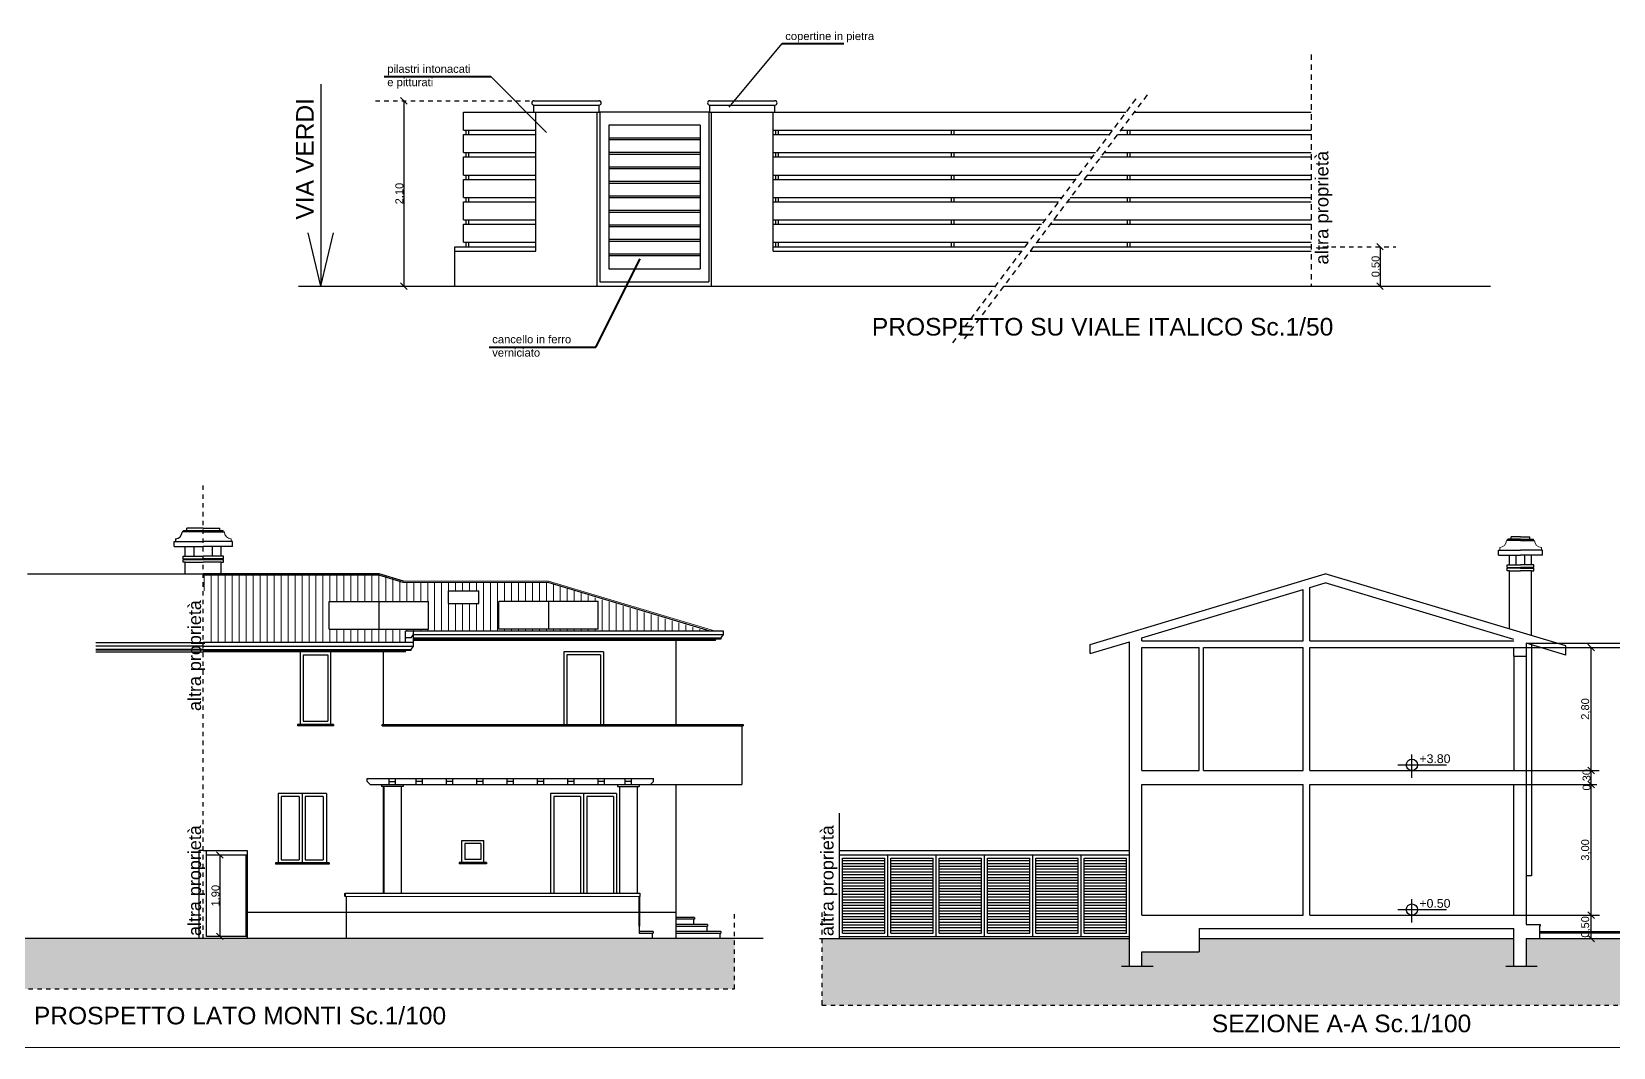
# Model space of a CAD drawing. Header units: millimetres. Extents: x 2002 to 2114, y 811 to 859.
# Drawn here: x 2057.75 to 2093.72, y 811.09 to 834.19 of the extents above; entities that cross this region are included whole.
import ezdxf

# ---------------------------------------------------------------- set-up
doc = ezdxf.new("R2010")
doc.units = ezdxf.units.MM
doc.header["$LTSCALE"] = 0.04
for name, pattern in [('JIS_02_1.2', [2.5, 1.25, -1.25]), ('NASCOSTA2', [4.7625, 3.175, -1.5875]), ('PKTLI', [0.7, 0.2, -0.5])]:
    doc.linetypes.add(name, pattern=pattern)
for name, color, linetype in [('0-2', 1, 'Continuous'), ('0.13', 1, 'Continuous'), ('0.3', 1, 'Continuous'), ('02', 1, 'Continuous'), ('ASSI-PIL', 6, 'Continuous'), ('balconi', 253, 'Continuous'), ('chiaro', 252, 'Continuous'), ('Ferro', 221, 'Continuous'), ('Layer1', 137, 'Continuous'), ('Quote', 4, 'Continuous')]:
    doc.layers.add(name, color=color, linetype=linetype)
doc.layers.add('0.4', color=1, linetype='Continuous', lineweight=40)
doc.layers.add('0_Num_Penna__10', color=1, linetype='Continuous', lineweight=13)
doc.styles.get("Standard").update_dxf_attribs({"font": 'arial.ttf'})
doc.dimstyles.new('piee', dxfattribs={"dimtxt": 0.18, "dimasz": 0.15, "dimexe": 1.25, "dimexo": 0.625, "dimgap": 0.01, "dimtad": 1, "dimzin": 1, "dimtxsty": 'Standard', "dimblk": 'OBLIQUE', "dimcen": 2.5, "dimse1": 1, "dimse2": 1, "dimadec": 0, "dimazin": 0, "dimtfac": 1, "dimtmove": 0, "dimatfit": 3, "dimldrblk": 'OBLIQUE', "dimfxl": 1, "dimarcsym": 0})

# ---------------------------------------------------------------- blocks, each defined once
blk = doc.blocks.new('_Oblique')
at = {"color": 0, "linetype": 'ByBlock', "lineweight": -2}
blk.add_line((-0.5, -0.5), (0.5, 0.5), dxfattribs=at)
blk = doc.blocks.new('*D2165')
at = {"layer": 'ASSI-PIL', "color": 0, "lineweight": -2}
blk.add_line((2094.158, 820.187), (2094.158, 813.567), dxfattribs=at)
at = {"layer": 'Defpoints', "color": 0}
for p in [(2091.718, 820.187), (2086.878, 813.567), (2094.158, 813.567)]:
    blk.add_point(p, dxfattribs=at)
at = {"layer": 'ASSI-PIL', "color": 0, "lineweight": -2, "xscale": 0.15, "yscale": 0.15, "zscale": 0.15}
for p, rotation in [((2094.158, 820.187), 90), ((2094.158, 813.567), 270)]:
    blk.add_blockref('_Oblique', p, dxfattribs=dict(at, rotation=rotation))
at = {"layer": 'ASSI-PIL', "color": 0, "insert": (2094.04, 816.877), "char_height": 0.18, "attachment_point": 5, "rotation": 90}
blk.add_mtext('6,60', dxfattribs=at)
blk = doc.blocks.new('*D2166')
at = {"layer": 'ASSI-PIL', "color": 0, "lineweight": -2}
blk.add_line((2093.217, 813.567), (2093.217, 814.097), dxfattribs=at)
at = {"layer": 'Defpoints', "color": 0}
for p in [(2091.742, 814.097), (2093.217, 814.097), (2091.742, 813.567)]:
    blk.add_point(p, dxfattribs=at)
at = {"layer": 'ASSI-PIL', "color": 0, "lineweight": -2, "xscale": 0.15, "yscale": 0.15, "zscale": 0.15}
for p, rotation in [((2093.217, 814.097), 90), ((2093.217, 813.567), 270)]:
    blk.add_blockref('_Oblique', p, dxfattribs=dict(at, rotation=rotation))
at = {"layer": 'ASSI-PIL', "color": 0, "insert": (2093.099, 813.832), "char_height": 0.18, "attachment_point": 5, "rotation": 90}
blk.add_mtext('0,50', dxfattribs=at)
blk = doc.blocks.new('*D2167')
at = {"layer": 'ASSI-PIL', "color": 0, "lineweight": -2}
blk.add_line((2093.217, 814.097), (2093.217, 817.067), dxfattribs=at)
at = {"layer": 'Defpoints', "color": 0}
for p in [(2091.462, 817.067), (2093.217, 817.067), (2091.462, 814.097)]:
    blk.add_point(p, dxfattribs=at)
at = {"layer": 'ASSI-PIL', "color": 0, "lineweight": -2, "xscale": 0.15, "yscale": 0.15, "zscale": 0.15}
for p, rotation in [((2093.217, 817.067), 90), ((2093.217, 814.097), 270)]:
    blk.add_blockref('_Oblique', p, dxfattribs=dict(at, rotation=rotation))
at = {"layer": 'ASSI-PIL', "color": 0, "insert": (2093.099, 815.582), "char_height": 0.18, "attachment_point": 5, "rotation": 90}
blk.add_mtext('3,00', dxfattribs=at)
blk = doc.blocks.new('*D2168')
at = {"layer": 'ASSI-PIL', "color": 0, "lineweight": -2}
blk.add_line((2093.217, 817.067), (2093.217, 817.387), dxfattribs=at)
at = {"layer": 'Defpoints', "color": 0}
for p in [(2091.593, 817.387), (2093.217, 817.387), (2091.593, 817.067)]:
    blk.add_point(p, dxfattribs=at)
at = {"layer": 'ASSI-PIL', "color": 0, "lineweight": -2, "xscale": 0.15, "yscale": 0.15, "zscale": 0.15}
for p, rotation in [((2093.217, 817.387), 90), ((2093.217, 817.067), 270)]:
    blk.add_blockref('_Oblique', p, dxfattribs=dict(at, rotation=rotation))
at = {"layer": 'ASSI-PIL', "color": 0, "insert": (2093.115, 817.177), "char_height": 0.18, "attachment_point": 5, "rotation": 90}
blk.add_mtext('0.30', dxfattribs=at)
blk = doc.blocks.new('*D2169')
at = {"layer": 'ASSI-PIL', "color": 0, "lineweight": -2}
blk.add_line((2093.217, 817.387), (2093.217, 820.187), dxfattribs=at)
at = {"layer": 'Defpoints', "color": 0}
for p in [(2091.462, 820.187), (2093.217, 820.187), (2091.462, 817.387)]:
    blk.add_point(p, dxfattribs=at)
at = {"layer": 'ASSI-PIL', "color": 0, "lineweight": -2, "xscale": 0.15, "yscale": 0.15, "zscale": 0.15}
for p, rotation in [((2093.217, 820.187), 90), ((2093.217, 817.387), 270)]:
    blk.add_blockref('_Oblique', p, dxfattribs=dict(at, rotation=rotation))
at = {"layer": 'ASSI-PIL', "color": 0, "insert": (2093.099, 818.787), "char_height": 0.18, "attachment_point": 5, "rotation": 90}
blk.add_mtext('2,80', dxfattribs=at)
blk = doc.blocks.new('*D2171')
at = {"layer": 'ASSI-PIL', "color": 0, "lineweight": -2}
blk.add_line((2095.755, 820.281), (2095.755, 813.567), dxfattribs=at)
at = {"layer": 'Defpoints', "color": 0}
for p in [(2091.742, 820.281), (2095.755, 813.567), (2097.019, 813.567)]:
    blk.add_point(p, dxfattribs=at)
at = {"layer": 'ASSI-PIL', "color": 0, "lineweight": -2, "xscale": 0.15, "yscale": 0.15, "zscale": 0.15}
for p, rotation in [((2095.755, 820.281), 90), ((2095.755, 813.567), 270)]:
    blk.add_blockref('_Oblique', p, dxfattribs=dict(at, rotation=rotation))
at = {"layer": 'ASSI-PIL', "color": 0, "insert": (2095.653, 816.924), "char_height": 0.18, "attachment_point": 5, "rotation": 90}
blk.add_mtext('6.70', dxfattribs=at)
blk = doc.blocks.new('*D2203')
at = {"layer": '0.3', "color": 0, "lineweight": -2}
blk.add_line((2066.217, 832.615), (2066.217, 828.398), dxfattribs=at)
at = {"layer": 'Defpoints', "color": 0}
for p in [(2064.536, 832.615), (2064.53, 828.398), (2066.217, 828.398)]:
    blk.add_point(p, dxfattribs=at)
at = {"layer": '0.3', "color": 0, "lineweight": -2, "xscale": 0.15, "yscale": 0.15, "zscale": 0.15}
for p, rotation in [((2066.217, 832.615), 90), ((2066.217, 828.398), 270)]:
    blk.add_blockref('_Oblique', p, dxfattribs=dict(at, rotation=rotation))
at = {"layer": '0.3', "color": 0, "insert": (2066.115, 830.506), "char_height": 0.18, "attachment_point": 5, "rotation": 90}
blk.add_mtext('2.10', dxfattribs=at)
blk = doc.blocks.new('*D2204')
at = {"layer": '0.3', "color": 0, "lineweight": -2}
blk.add_line((2088.417, 829.298), (2088.417, 828.398), dxfattribs=at)
at = {"layer": 'Defpoints', "color": 0}
for p in [(2085.78, 829.298), (2085.78, 828.398), (2088.417, 828.398)]:
    blk.add_point(p, dxfattribs=at)
at = {"layer": '0.3', "color": 0, "lineweight": -2, "xscale": 0.15, "yscale": 0.15, "zscale": 0.15}
for p, rotation in [((2088.417, 829.298), 90), ((2088.417, 828.398), 270)]:
    blk.add_blockref('_Oblique', p, dxfattribs=dict(at, rotation=rotation))
at = {"layer": '0.3', "color": 0, "insert": (2088.316, 828.848), "char_height": 0.18, "attachment_point": 5, "rotation": 90}
blk.add_mtext('0.50', dxfattribs=at)
blk = doc.blocks.new('*D2207')
at = {"layer": '0-2', "color": 0, "lineweight": -2}
blk.add_line((2062.034, 815.467), (2062.034, 813.617), dxfattribs=at)
at = {"layer": 'Defpoints', "color": 0}
for p in [(2062.19, 815.467), (2062.034, 813.617), (2062.19, 813.617)]:
    blk.add_point(p, dxfattribs=at)
at = {"layer": '0-2', "color": 0, "lineweight": -2, "xscale": 0.15, "yscale": 0.15, "zscale": 0.15}
for p, rotation in [((2062.034, 815.467), 90), ((2062.034, 813.617), 270)]:
    blk.add_blockref('_Oblique', p, dxfattribs=dict(at, rotation=rotation))
at = {"layer": '0-2', "color": 0, "insert": (2061.932, 814.542), "char_height": 0.18, "attachment_point": 5, "rotation": 90}
blk.add_mtext('1.90', dxfattribs=at)

msp = doc.modelspace()

# ---------------------------------------------------------------- hatches: boundary and pattern name
at = {"layer": '0_Num_Penna__10'}
h = msp.add_hatch(dxfattribs=at)
h.set_pattern_fill('EARTH', color=256, scale=0.04, angle=45, style=0)
h.set_pattern_definition([(45, (607.54783, -129.24758), (4e-17, 0.359210245), [0.254, -0.254]), (45, (607.48048, -129.18023), (4e-17, 0.359210245), [0.254, -0.254]), (45, (607.41312, -129.11288), (4e-17, 0.359210245), [0.254, -0.254]), (135, (607.41312, -129.06797), (-0.359210245, 0), [0.254, -0.254]), (135, (607.48048, -129.00062), (-0.359210245, 0), [0.254, -0.254]), (135, (607.54783, -128.93327), (-0.359210245, 0), [0.254, -0.254])])
h.paths.add_polyline_path([(2073.738, 812.421), (2073.738, 813.567), (2050.681, 813.567), (2050.681, 812.421)])
h = msp.add_hatch(dxfattribs=at)
h.set_pattern_fill('EARTH', color=256, scale=0.04, angle=45, style=0)
h.set_pattern_definition([(45, (629.79745, -163.279), (0, 0.359210245), [0.254, -0.254]), (45, (629.7301, -163.21165), (0, 0.359210245), [0.254, -0.254]), (45, (629.66275, -163.1443), (0, 0.359210245), [0.254, -0.254]), (135, (629.66275, -163.0994), (-0.359210245, 4e-17), [0.254, -0.254]), (135, (629.7301, -163.03205), (-0.359210245, 4e-17), [0.254, -0.254]), (135, (629.79745, -162.9647), (-0.359210245, 4e-17), [0.254, -0.254])])
h.paths.add_polyline_path([(2096.627, 812.052), (2096.627, 813.567), (2091.742, 813.567), (2091.742, 812.937), (2091.462, 812.937), (2091.462, 813.567), (2084.302, 813.567), (2084.302, 813.267), (2083.002, 813.267), (2083.002, 812.937), (2082.722, 812.937), (2082.722, 813.567), (2075.724, 813.567), (2075.724, 812.052)])
at = {"layer": 'balconi'}
h = msp.add_hatch(dxfattribs=at)
h.set_pattern_fill('ANSI31', color=256, scale=0.02, angle=315)
h.set_pattern_definition([(360, (30.35336, 0), (2e-17, 0.0635), [])])
h.paths.add_polyline_path([(2082.652, 813.687), (2082.652, 815.397), (2081.692, 815.397), (2081.692, 813.687)])
h.paths.add_polyline_path([(2081.552, 813.687), (2081.552, 815.397), (2080.592, 815.397), (2080.592, 813.687)])
h.paths.add_polyline_path([(2080.452, 813.687), (2080.452, 815.397), (2079.492, 815.397), (2079.492, 813.687)])
h.paths.add_polyline_path([(2079.352, 813.687), (2079.352, 815.397), (2078.392, 815.397), (2078.392, 813.687)])
h.paths.add_polyline_path([(2078.252, 813.687), (2078.252, 815.397), (2077.292, 815.397), (2077.292, 813.687)])
h.paths.add_polyline_path([(2077.152, 813.687), (2077.152, 815.397), (2076.192, 815.397), (2076.192, 813.687)])

# ---------------------------------------------------------------- linework, layer by layer
for p, q in [((2063.821, 828.398), (2079.663, 828.398)), ((2079.857, 828.398), (2090.927, 828.398)), ((2081.822, 820.256), (2087.172, 821.861)), ((2086.822, 821.547), (2087.172, 821.652)), ((2092.642, 820.22), (2087.172, 821.861)), ((2091.462, 820.365), (2087.172, 821.652)), ((2083.002, 820.401), (2086.672, 821.502)), ((2086.672, 820.337), (2086.672, 821.502)), ((2086.822, 820.337), (2086.822, 821.547)), ((2081.822, 820.047), (2082.722, 820.317)), ((2081.822, 820.047), (2081.822, 820.256)), ((2082.722, 812.937), (2082.722, 820.317)), ((2083.002, 820.337), (2083.002, 820.401)), ((2083.002, 820.337), (2086.672, 820.337)), ((2083.002, 820.187), (2084.302, 820.187)), ((2083.002, 817.387), (2083.002, 820.187)), ((2084.302, 817.387), (2084.302, 820.187)), ((2084.402, 817.387), (2084.402, 820.187)), ((2084.402, 820.187), (2086.672, 820.187)), ((2086.672, 817.387), (2086.672, 820.187)), ((2086.822, 820.337), (2091.462, 820.337)), ((2086.822, 817.387), (2086.822, 820.187)), ((2086.822, 820.187), (2091.462, 820.187)), ((2091.462, 819.987), (2091.462, 820.187)), ((2091.742, 820.281), (2091.742, 819.987)), ((2092.642, 820.011), (2091.742, 820.281)), ((2092.642, 820.011), (2092.642, 820.22)), ((2091.462, 819.987), (2091.742, 819.987)), ((2083.002, 817.387), (2084.302, 817.387)), ((2084.402, 817.387), (2086.672, 817.387)), ((2086.822, 817.387), (2091.742, 817.387)), ((2091.742, 817.387), (2091.742, 813.887)), ((2083.002, 814.097), (2083.002, 817.067)), ((2083.002, 817.067), (2086.672, 817.067)), ((2086.672, 814.097), (2086.672, 817.067)), ((2086.822, 814.097), (2086.822, 817.067)), ((2086.822, 817.067), (2091.462, 817.067)), ((2091.462, 814.097), (2091.462, 817.067)), ((2083.002, 814.097), (2086.672, 814.097)), ((2086.822, 814.097), (2091.462, 814.097)), ((2084.302, 813.797), (2091.462, 813.797)), ((2084.302, 813.797), (2084.302, 813.267)), ((2091.462, 812.937), (2091.462, 813.797)), ((2091.742, 813.887), (2092.062, 813.887)), ((2092.062, 813.847), (2092.042, 813.847)), ((2092.042, 813.847), (2092.042, 813.567)), ((2092.062, 813.887), (2092.062, 813.847)), ((2074.39, 813.567), (2050.128, 813.567)), ((2075.666, 813.567), (2082.722, 813.567)), ((2084.302, 813.567), (2091.462, 813.567)), ((2091.742, 813.567), (2091.742, 812.937)), ((2091.742, 813.567), (2097.019, 813.567)), ((2083.002, 812.937), (2083.002, 813.267)), ((2083.002, 813.267), (2084.302, 813.267))]:
    msp.add_line(p, q)
at = {"layer": '0-2'}
for p, q in [((2067.575, 832.358), (2069.215, 832.358)), ((2070.675, 832.358), (2070.675, 828.498)), ((2073.155, 832.358), (2070.675, 832.358)), ((2070.875, 832.058), (2070.875, 828.798)), ((2072.955, 832.058), (2070.875, 832.058)), ((2072.955, 832.058), (2072.955, 828.798)), ((2073.155, 832.358), (2073.155, 828.498)), ((2074.615, 832.358), (2082.635, 832.358)), ((2082.829, 832.358), (2086.848, 832.358)), ((2067.575, 831.948), (2069.215, 831.948)), ((2067.575, 831.848), (2069.215, 831.848)), ((2074.615, 831.948), (2082.328, 831.948)), ((2074.615, 831.848), (2082.253, 831.848)), ((2082.446, 831.848), (2086.848, 831.848)), ((2082.521, 831.948), (2086.848, 831.948)), ((2067.575, 831.438), (2069.215, 831.438)), ((2067.575, 831.338), (2069.215, 831.338)), ((2074.615, 831.438), (2081.945, 831.438)), ((2074.615, 831.338), (2081.87, 831.338)), ((2082.063, 831.338), (2086.848, 831.338)), ((2082.138, 831.438), (2086.848, 831.438)), ((2067.575, 830.928), (2069.215, 830.928)), ((2067.575, 830.828), (2069.215, 830.828)), ((2074.615, 830.928), (2081.562, 830.928)), ((2074.615, 830.828), (2081.487, 830.828)), ((2081.681, 830.828), (2086.848, 830.828)), ((2081.756, 830.928), (2086.848, 830.928)), ((2067.575, 830.418), (2069.215, 830.418)), ((2067.575, 830.318), (2069.215, 830.318)), ((2074.615, 830.418), (2081.179, 830.418)), ((2074.615, 830.318), (2081.104, 830.318)), ((2081.298, 830.318), (2086.848, 830.318)), ((2081.373, 830.418), (2086.848, 830.418)), ((2067.575, 829.908), (2069.215, 829.908)), ((2074.615, 829.908), (2080.797, 829.908)), ((2080.99, 829.908), (2086.848, 829.908)), ((2067.575, 829.808), (2069.215, 829.808)), ((2074.615, 829.808), (2080.721, 829.808)), ((2080.915, 829.808), (2086.848, 829.808)), ((2067.575, 829.398), (2069.215, 829.398)), ((2074.615, 829.398), (2080.414, 829.398)), ((2074.615, 829.298), (2080.339, 829.298)), ((2074.615, 829.198), (2080.264, 829.198)), ((2080.457, 829.198), (2086.848, 829.198)), ((2080.532, 829.298), (2086.848, 829.298)), ((2080.532, 829.298), (2086.848, 829.298)), ((2080.607, 829.398), (2086.848, 829.398)), ((2070.675, 828.498), (2073.155, 828.498)), ((2070.875, 828.798), (2072.955, 828.798)), ((2067.225, 821.471), (2067.225, 821.187)), ((2067.225, 821.471), (2067.925, 821.471)), ((2067.925, 821.187), (2067.925, 821.471)), ((2064.515, 820.601), (2064.515, 821.229)), ((2064.515, 821.229), (2066.775, 821.229)), ((2065.645, 821.229), (2065.645, 820.601)), ((2066.775, 820.601), (2066.775, 821.229)), ((2067.225, 821.187), (2067.925, 821.187)), ((2068.375, 820.601), (2068.375, 821.229)), ((2070.635, 821.229), (2068.375, 821.229)), ((2069.505, 821.229), (2069.505, 820.601)), ((2070.635, 820.601), (2070.635, 821.229)), ((2064.515, 820.601), (2066.775, 820.601)), ((2070.635, 820.601), (2068.375, 820.601)), ((2059.21, 820.295), (2061.655, 820.295)), ((2061.655, 820.121), (2059.21, 820.121)), ((2059.21, 820.086), (2061.655, 820.086)), ((2063.855, 820.086), (2063.855, 818.437)), ((2063.925, 820.016), (2063.925, 818.507)), ((2063.925, 820.016), (2064.485, 820.016)), ((2064.485, 820.016), (2064.485, 818.507)), ((2064.555, 818.437), (2064.555, 820.086)), ((2069.855, 820.087), (2069.855, 818.437)), ((2070.755, 820.087), (2069.855, 820.087)), ((2069.925, 820.017), (2069.925, 818.437)), ((2070.685, 820.017), (2069.925, 820.017)), ((2070.685, 820.017), (2070.685, 818.437)), ((2070.755, 820.087), (2070.755, 818.437)), ((2064.615, 818.437), (2063.795, 818.437)), ((2063.795, 818.437), (2063.795, 818.407)), ((2064.615, 818.407), (2063.795, 818.407)), ((2063.925, 818.507), (2064.485, 818.507)), ((2064.615, 818.437), (2064.615, 818.407)), ((2065.725, 818.437), (2073.935, 818.437)), ((2065.725, 818.407), (2073.935, 818.407)), ((2065.755, 818.437), (2073.805, 818.437)), ((2073.805, 818.437), (2073.805, 818.437)), ((2073.905, 818.407), (2073.905, 817.067)), ((2073.935, 818.437), (2073.935, 818.407)), ((2065.38, 817.207), (2071.895, 817.207)), ((2065.38, 817.137), (2065.38, 817.207)), ((2065.45, 817.067), (2065.38, 817.137)), ((2065.45, 817.067), (2073.905, 817.067)), ((2065.885, 817.067), (2065.885, 817.207)), ((2065.885, 817.137), (2066.025, 817.137)), ((2066.025, 817.067), (2066.025, 817.207)), ((2066.155, 817.027), (2066.155, 814.597)), ((2066.5, 817.067), (2066.5, 817.207)), ((2066.64, 817.137), (2066.5, 817.137)), ((2066.64, 817.067), (2066.64, 817.207)), ((2067.189, 817.067), (2067.189, 817.207)), ((2067.329, 817.137), (2067.189, 817.137)), ((2067.329, 817.067), (2067.329, 817.207)), ((2067.878, 817.067), (2067.878, 817.207)), ((2068.018, 817.137), (2067.878, 817.137)), ((2068.018, 817.067), (2068.018, 817.207)), ((2068.568, 817.067), (2068.568, 817.207)), ((2068.708, 817.137), (2068.568, 817.137)), ((2068.708, 817.067), (2068.708, 817.207)), ((2069.257, 817.067), (2069.257, 817.207)), ((2069.397, 817.137), (2069.257, 817.137)), ((2069.397, 817.067), (2069.397, 817.207)), ((2069.946, 817.067), (2069.946, 817.207)), ((2070.086, 817.137), (2069.946, 817.137)), ((2070.086, 817.067), (2070.086, 817.207)), ((2070.636, 817.067), (2070.636, 817.207)), ((2070.776, 817.137), (2070.636, 817.137)), ((2070.776, 817.067), (2070.776, 817.207)), ((2071.12, 817.027), (2071.12, 814.597)), ((2071.25, 817.067), (2071.25, 817.207)), ((2071.39, 817.137), (2071.25, 817.137)), ((2071.39, 817.067), (2071.39, 817.207)), ((2071.52, 817.027), (2071.52, 814.597)), ((2071.825, 817.067), (2071.895, 817.137)), ((2071.895, 817.137), (2071.895, 817.207)), ((2063.355, 816.867), (2063.355, 815.287)), ((2064.455, 816.867), (2063.355, 816.867)), ((2063.425, 816.797), (2063.425, 815.357)), ((2063.835, 816.797), (2063.425, 816.797)), ((2063.835, 816.797), (2063.835, 815.357)), ((2063.905, 816.867), (2063.905, 815.287)), ((2064.385, 816.797), (2063.975, 816.797)), ((2063.975, 816.797), (2063.975, 815.357)), ((2064.385, 816.797), (2064.385, 815.357)), ((2064.455, 816.867), (2064.455, 815.287)), ((2069.555, 816.867), (2069.555, 814.597)), ((2071.055, 816.867), (2069.555, 816.867)), ((2069.625, 816.797), (2069.625, 814.597)), ((2070.235, 816.797), (2069.625, 816.797)), ((2070.235, 816.797), (2070.235, 814.597)), ((2070.305, 816.867), (2070.305, 814.597)), ((2070.985, 816.797), (2070.375, 816.797)), ((2070.375, 816.797), (2070.375, 814.597)), ((2070.985, 816.797), (2070.985, 814.597)), ((2071.055, 816.867), (2071.055, 814.597)), ((2076.122, 813.567), (2076.122, 816.418)), ((2061.655, 815.567), (2061.555, 815.567)), ((2061.555, 815.567), (2061.555, 813.567)), ((2061.655, 815.567), (2062.655, 815.567)), ((2061.725, 813.617), (2061.725, 815.567)), ((2062.655, 815.567), (2062.655, 813.617)), ((2067.534, 815.297), (2067.534, 815.797)), ((2067.534, 815.797), (2068.034, 815.797)), ((2067.604, 815.727), (2067.604, 815.367)), ((2067.964, 815.727), (2067.604, 815.727)), ((2067.964, 815.727), (2067.964, 815.367)), ((2068.034, 815.297), (2068.034, 815.797)), ((2076.122, 815.567), (2082.722, 815.567)), ((2061.725, 815.467), (2062.655, 815.467)), ((2062.625, 815.467), (2062.625, 813.617)), ((2063.425, 815.357), (2063.835, 815.357)), ((2063.975, 815.357), (2064.385, 815.357)), ((2067.534, 815.297), (2068.034, 815.297)), ((2067.964, 815.367), (2067.604, 815.367)), ((2076.122, 815.467), (2082.722, 815.467)), ((2076.192, 813.687), (2076.192, 815.397)), ((2076.192, 815.397), (2077.152, 815.397)), ((2077.152, 813.687), (2077.152, 815.397)), ((2077.222, 813.617), (2077.222, 815.467)), ((2077.292, 815.397), (2078.252, 815.397)), ((2077.292, 813.687), (2077.292, 815.397)), ((2078.252, 813.687), (2078.252, 815.397)), ((2078.322, 813.617), (2078.322, 815.467)), ((2078.392, 815.397), (2079.352, 815.397)), ((2078.392, 813.687), (2078.392, 815.397)), ((2079.352, 813.687), (2079.352, 815.397)), ((2079.422, 813.617), (2079.422, 815.467)), ((2079.492, 815.397), (2080.452, 815.397)), ((2079.492, 813.687), (2079.492, 815.397)), ((2080.452, 813.687), (2080.452, 815.397)), ((2080.522, 813.617), (2080.522, 815.467)), ((2080.592, 815.397), (2081.552, 815.397)), ((2080.592, 813.687), (2080.592, 815.397)), ((2081.552, 813.687), (2081.552, 815.397)), ((2081.622, 813.617), (2081.622, 815.467)), ((2081.692, 815.397), (2082.652, 815.397)), ((2081.692, 813.687), (2081.692, 815.397)), ((2082.652, 813.687), (2082.652, 815.397)), ((2092.042, 813.727), (2094.995, 813.727)), ((2062.655, 813.617), (2061.725, 813.617)), ((2062.655, 813.617), (2062.655, 813.567)), ((2076.122, 813.617), (2082.722, 813.617)), ((2076.192, 813.687), (2077.152, 813.687)), ((2077.292, 813.687), (2078.252, 813.687)), ((2078.392, 813.687), (2079.352, 813.687)), ((2079.492, 813.687), (2080.452, 813.687)), ((2080.592, 813.687), (2081.552, 813.687)), ((2081.692, 813.687), (2082.652, 813.687)), ((2092.042, 813.697), (2094.857, 813.697))]:
    msp.add_line(p, q, dxfattribs=at)
at = {"layer": '0.13'}
for p, q in [((2073.614, 832.468), (2074.818, 833.915)), ((2069.175, 832.618), (2070.655, 832.618)), ((2069.175, 832.358), (2069.175, 832.518)), ((2069.175, 832.518), (2070.655, 832.518)), ((2070.655, 832.358), (2070.655, 832.518)), ((2073.175, 832.618), (2074.655, 832.618)), ((2073.175, 832.358), (2073.175, 832.518)), ((2073.175, 832.518), (2074.655, 832.518)), ((2074.655, 832.358), (2074.655, 832.518)), ((2069.175, 832.358), (2070.655, 832.358)), ((2073.175, 832.358), (2074.655, 832.358))]:
    msp.add_line(p, q, dxfattribs=at)
for centre, start, end in [((2069.175, 832.568), 90, 270), ((2070.655, 832.568), 270, 90), ((2073.175, 832.568), 90, 270), ((2074.655, 832.568), 270, 90)]:
    msp.add_arc(centre, 0.05, start, end, dxfattribs=at)
at = {"layer": '0.3', "linetype": 'NASCOSTA2'}
for p, q in [((2086.848, 833.671), (2086.848, 828.398)), ((2082.86, 832.657), (2078.66, 827.062)), ((2083.124, 832.75), (2078.924, 827.155))]:
    msp.add_line(p, q, dxfattribs=at)
at = {"layer": '0.3'}
for p, q in [((2069.457, 831.894), (2068.195, 833.17)), ((2067.575, 831.948), (2067.575, 832.358)), ((2069.215, 829.198), (2069.215, 832.358)), ((2070.615, 828.398), (2070.615, 832.358)), ((2073.215, 828.398), (2073.215, 832.358)), ((2074.615, 829.198), (2074.615, 832.358)), ((2067.575, 831.438), (2067.575, 831.848)), ((2067.635, 831.848), (2067.635, 831.948)), ((2067.695, 831.848), (2067.695, 831.948)), ((2074.675, 831.848), (2074.675, 831.948)), ((2074.735, 831.848), (2074.735, 831.948)), ((2078.675, 831.848), (2078.675, 831.948)), ((2078.735, 831.848), (2078.735, 831.948)), ((2082.675, 831.848), (2082.675, 831.948)), ((2082.735, 831.848), (2082.735, 831.948)), ((2067.575, 830.928), (2067.575, 831.338)), ((2067.635, 831.338), (2067.635, 831.438)), ((2067.695, 831.338), (2067.695, 831.438)), ((2074.675, 831.338), (2074.675, 831.438)), ((2074.735, 831.338), (2074.735, 831.438)), ((2078.675, 831.338), (2078.675, 831.438)), ((2078.735, 831.338), (2078.735, 831.438)), ((2082.675, 831.338), (2082.675, 831.438)), ((2082.735, 831.338), (2082.735, 831.438)), ((2067.575, 830.418), (2067.575, 830.828)), ((2067.635, 830.828), (2067.635, 830.928)), ((2067.695, 830.828), (2067.695, 830.928)), ((2074.675, 830.828), (2074.675, 830.928)), ((2074.735, 830.828), (2074.735, 830.928)), ((2078.675, 830.828), (2078.675, 830.928)), ((2078.735, 830.828), (2078.735, 830.928)), ((2082.675, 830.828), (2082.675, 830.928)), ((2082.735, 830.828), (2082.735, 830.928)), ((2067.575, 829.908), (2067.575, 830.318)), ((2067.635, 830.318), (2067.635, 830.418)), ((2067.695, 830.318), (2067.695, 830.418)), ((2074.675, 830.318), (2074.675, 830.418)), ((2074.735, 830.318), (2074.735, 830.418)), ((2078.675, 830.318), (2078.675, 830.418)), ((2078.735, 830.318), (2078.735, 830.418)), ((2082.675, 830.318), (2082.675, 830.418)), ((2082.735, 830.318), (2082.735, 830.418)), ((2067.635, 829.808), (2067.635, 829.908)), ((2067.695, 829.808), (2067.695, 829.908)), ((2074.675, 829.808), (2074.675, 829.908)), ((2074.735, 829.808), (2074.735, 829.908)), ((2078.675, 829.808), (2078.675, 829.908)), ((2078.735, 829.808), (2078.735, 829.908)), ((2082.675, 829.808), (2082.675, 829.908)), ((2082.735, 829.808), (2082.735, 829.908)), ((2067.575, 829.398), (2067.575, 829.808)), ((2067.375, 829.298), (2069.215, 829.298)), ((2067.375, 828.398), (2067.375, 829.298)), ((2067.375, 829.198), (2069.215, 829.198)), ((2067.635, 829.298), (2067.635, 829.398)), ((2067.695, 829.298), (2067.695, 829.398)), ((2074.675, 829.298), (2074.675, 829.398)), ((2074.735, 829.298), (2074.735, 829.398)), ((2078.675, 829.298), (2078.675, 829.398)), ((2078.735, 829.298), (2078.735, 829.398)), ((2082.675, 829.298), (2082.675, 829.398)), ((2082.735, 829.298), (2082.735, 829.398))]:
    msp.add_line(p, q, dxfattribs=at)
at = {"layer": '0.3', "linetype": 'PKTLI'}
for p, q in [((2065.572, 832.618), (2069.175, 832.618)), ((2087.114, 829.298), (2088.779, 829.298))]:
    msp.add_line(p, q, dxfattribs=at)
at = {"layer": '0.4'}
for p, q in [((2074.818, 833.915), (2076.223, 833.915)), ((2065.766, 833.17), (2068.195, 833.17)), ((2070.583, 827.01), (2071.59, 829.024)), ((2068.154, 827.01), (2070.583, 827.01)), ((2065.755, 817.027), (2065.755, 814.597)), ((2064.885, 814.527), (2064.885, 814.597)), ((2071.565, 814.527), (2071.565, 813.847))]:
    msp.add_line(p, q, dxfattribs=at)
at = {"layer": '02', "linetype": 'JIS_02_1.2'}
msp.add_line((2061.655, 813.567), (2061.655, 823.965), dxfattribs=at)
at = {"layer": '02'}
for p, q in [((2061.655, 822.9), (2062.028, 822.9)), ((2061.655, 822.843), (2062.107, 822.843)), ((2061.655, 822.814), (2062.135, 822.814)), ((2062.028, 822.843), (2062.028, 822.9)), ((2062.107, 822.814), (2062.107, 822.843)), ((2091.612, 822.702), (2091.4, 822.702)), ((2091.4, 822.645), (2091.4, 822.702)), ((2091.612, 822.702), (2091.825, 822.702)), ((2091.825, 822.645), (2091.825, 822.702)), ((2062.317, 822.598), (2061.655, 822.598)), ((2062.317, 822.483), (2061.655, 822.483)), ((2061.865, 822.263), (2061.865, 822.483)), ((2062.065, 822.263), (2062.065, 822.483)), ((2062.317, 822.483), (2062.317, 822.598)), ((2091.11, 822.285), (2091.11, 822.4)), ((2091.11, 822.4), (2091.612, 822.4)), ((2091.612, 822.616), (2091.292, 822.616)), ((2091.612, 822.645), (2091.321, 822.645)), ((2091.321, 822.616), (2091.321, 822.645)), ((2091.612, 822.645), (2091.904, 822.645)), ((2091.612, 822.616), (2091.933, 822.616)), ((2092.115, 822.4), (2091.612, 822.4)), ((2091.904, 822.616), (2091.904, 822.645)), ((2092.115, 822.285), (2092.115, 822.4)), ((2062.115, 822.263), (2061.655, 822.263)), ((2062.065, 822.123), (2061.655, 822.123)), ((2062.065, 821.861), (2062.065, 822.123)), ((2062.065, 822.123), (2062.115, 822.123)), ((2062.115, 822.203), (2062.095, 822.203)), ((2062.095, 822.203), (2062.095, 822.183)), ((2062.095, 822.183), (2062.115, 822.183)), ((2062.115, 822.203), (2062.115, 822.263)), ((2062.115, 822.123), (2062.115, 822.183)), ((2091.11, 822.285), (2091.612, 822.285)), ((2091.312, 822.005), (2091.312, 822.065)), ((2091.312, 822.065), (2091.612, 822.065)), ((2091.312, 822.005), (2091.332, 822.005)), ((2091.332, 821.985), (2091.312, 821.985)), ((2091.312, 821.925), (2091.312, 821.985)), ((2091.332, 822.005), (2091.332, 821.985)), ((2091.362, 822.065), (2091.362, 822.285)), ((2091.512, 822.065), (2091.512, 822.285)), ((2092.115, 822.285), (2091.612, 822.285)), ((2091.912, 822.065), (2091.612, 822.065)), ((2091.712, 822.065), (2091.712, 822.285)), ((2091.862, 822.065), (2091.862, 822.285)), ((2091.912, 822.005), (2091.892, 822.005)), ((2091.892, 822.005), (2091.892, 821.985)), ((2091.892, 821.985), (2091.912, 821.985)), ((2091.912, 822.005), (2091.912, 822.065)), ((2091.912, 821.925), (2091.912, 821.985)), ((2065.655, 821.861), (2061.655, 821.861)), ((2065.655, 821.826), (2061.655, 821.826)), ((2066.2, 821.661), (2065.645, 821.827)), ((2066.205, 821.696), (2065.655, 821.861)), ((2073.183, 820.556), (2069.5, 821.661)), ((2091.362, 821.925), (2091.312, 821.925)), ((2091.362, 820.604), (2091.362, 821.925)), ((2091.362, 821.925), (2091.612, 821.925)), ((2091.862, 821.925), (2091.612, 821.925)), ((2091.862, 820.454), (2091.862, 821.925)), ((2091.862, 821.925), (2091.912, 821.925)), ((2073.485, 820.556), (2066.255, 820.556)), ((2066.255, 820.295), (2066.255, 820.556)), ((2066.435, 820.295), (2061.655, 820.295)), ((2066.385, 820.402), (2066.255, 820.402)), ((2066.435, 820.382), (2073.305, 820.382)), ((2073.305, 820.347), (2066.435, 820.347)), ((2072.405, 820.347), (2072.405, 818.437)), ((2073.305, 820.347), (2073.305, 820.382)), ((2073.305, 820.382), (2073.435, 820.382)), ((2073.435, 820.382), (2073.435, 820.402)), ((2073.435, 820.382), (2073.435, 820.402)), ((2091.862, 820.245), (2091.862, 814.997)), ((2061.655, 820.121), (2066.255, 820.121)), ((2066.255, 820.086), (2061.655, 820.086)), ((2065.755, 818.437), (2065.755, 820.086)), ((2066.255, 820.086), (2066.255, 820.121)), ((2066.255, 820.121), (2066.385, 820.121)), ((2066.385, 820.121), (2066.385, 820.141)), ((2091.462, 819.987), (2091.462, 817.387)), ((2091.742, 819.987), (2091.742, 817.387)), ((2065.725, 818.407), (2065.725, 818.437)), ((2065.71, 817.067), (2065.71, 817.027)), ((2066.2, 817.027), (2065.71, 817.027)), ((2066.2, 817.067), (2066.2, 817.027)), ((2071.075, 817.067), (2071.075, 817.027)), ((2071.075, 817.027), (2071.565, 817.027)), ((2071.565, 817.067), (2071.565, 817.027)), ((2072.405, 817.067), (2072.405, 813.567)), ((2064.515, 815.287), (2063.295, 815.287)), ((2063.295, 815.287), (2063.295, 815.257)), ((2063.295, 815.287), (2063.295, 815.257)), ((2064.515, 815.257), (2063.295, 815.257)), ((2064.515, 815.287), (2064.515, 815.257)), ((2064.515, 815.287), (2064.515, 815.257)), ((2068.094, 815.297), (2067.474, 815.297)), ((2067.474, 815.297), (2067.474, 815.267)), ((2067.474, 815.297), (2067.474, 815.267)), ((2068.094, 815.267), (2067.474, 815.267)), ((2068.094, 815.297), (2068.094, 815.267)), ((2068.094, 815.297), (2068.094, 815.267)), ((2091.862, 814.997), (2091.742, 814.997)), ((2064.885, 814.597), (2071.585, 814.597)), ((2064.905, 814.527), (2064.905, 813.567)), ((2071.585, 814.597), (2071.585, 814.527)), ((2072.405, 814.157), (2062.655, 814.157)), ((2071.565, 813.847), (2071.565, 813.687)), ((2071.885, 813.727), (2071.565, 813.727)), ((2071.885, 813.727), (2071.885, 813.687)), ((2072.825, 814.047), (2072.405, 814.047)), ((2072.825, 814.007), (2072.405, 814.007)), ((2073.125, 813.887), (2072.405, 813.887)), ((2072.405, 813.847), (2073.125, 813.847)), ((2073.425, 813.727), (2072.405, 813.727)), ((2072.805, 814.007), (2072.805, 813.887)), ((2072.825, 814.047), (2072.825, 814.007)), ((2073.105, 813.847), (2073.105, 813.727)), ((2073.125, 813.887), (2073.125, 813.847)), ((2073.425, 813.727), (2073.425, 813.687)), ((2071.565, 813.687), (2071.885, 813.687)), ((2071.865, 813.687), (2071.865, 813.567)), ((2072.405, 813.687), (2073.425, 813.687)), ((2073.405, 813.687), (2073.405, 813.567)), ((2082.536, 812.937), (2083.254, 812.937)), ((2091.276, 812.937), (2091.993, 812.937))]:
    msp.add_line(p, q, dxfattribs=at)
for points in [[(2066.385, 820.141), (2066.435, 820.219), (2066.435, 820.556)], [(2066.385, 820.402), (2066.435, 820.48), (2066.435, 820.556)], [(2073.435, 820.402), (2073.485, 820.48), (2073.485, 820.556)]]:
    msp.add_lwpolyline(points, dxfattribs=at)
at = {"layer": '0_Num_Penna__10'}
for p, q in [((2062.289, 822.658), (2062.289, 822.598)), ((2091.139, 822.46), (2091.139, 822.4)), ((2092.086, 822.46), (2092.086, 822.4)), ((2061.678, 821.472), (2061.678, 821.861)), ((2061.837, 820.295), (2061.837, 821.861)), ((2061.996, 820.295), (2061.996, 821.861)), ((2062.155, 820.295), (2062.155, 821.861)), ((2062.313, 820.295), (2062.313, 821.861)), ((2062.472, 820.295), (2062.472, 821.861)), ((2062.631, 820.295), (2062.631, 821.861)), ((2062.79, 820.295), (2062.79, 821.861)), ((2062.948, 820.295), (2062.948, 821.861)), ((2063.107, 820.295), (2063.107, 821.861)), ((2063.266, 820.295), (2063.266, 821.861)), ((2063.425, 820.295), (2063.425, 821.861)), ((2063.583, 820.295), (2063.583, 821.861)), ((2063.742, 820.295), (2063.742, 821.861)), ((2063.901, 820.295), (2063.901, 821.861)), ((2064.06, 820.295), (2064.06, 821.861)), ((2064.218, 820.295), (2064.218, 821.861)), ((2064.377, 820.295), (2064.377, 821.861)), ((2064.536, 821.229), (2064.536, 821.861)), ((2064.695, 821.229), (2064.695, 821.861)), ((2064.853, 821.229), (2064.853, 821.861)), ((2065.012, 821.229), (2065.012, 821.861)), ((2065.171, 821.229), (2065.171, 821.861)), ((2065.33, 821.229), (2065.33, 821.861)), ((2065.488, 821.229), (2065.488, 821.861)), ((2065.647, 821.229), (2065.647, 821.861)), ((2065.806, 821.229), (2065.806, 821.815)), ((2065.965, 821.229), (2065.965, 821.768)), ((2066.123, 821.229), (2066.123, 821.72)), ((2069.5, 821.661), (2066.2, 821.661)), ((2069.505, 821.696), (2066.205, 821.696)), ((2066.282, 821.229), (2066.282, 821.673)), ((2066.441, 821.229), (2066.441, 821.661)), ((2066.6, 821.229), (2066.6, 821.661)), ((2066.758, 821.229), (2066.758, 821.661)), ((2066.917, 820.556), (2066.917, 821.661)), ((2067.076, 820.556), (2067.076, 821.661)), ((2067.235, 821.471), (2067.235, 821.661)), ((2067.393, 821.471), (2067.393, 821.661)), ((2067.552, 821.471), (2067.552, 821.661)), ((2067.711, 821.471), (2067.711, 821.661)), ((2067.87, 821.471), (2067.87, 821.661)), ((2068.028, 820.556), (2068.028, 821.661)), ((2068.187, 820.556), (2068.187, 821.661)), ((2068.346, 820.556), (2068.346, 821.661)), ((2068.505, 821.229), (2068.505, 821.661)), ((2068.663, 821.229), (2068.663, 821.661)), ((2068.822, 821.229), (2068.822, 821.661)), ((2068.981, 821.229), (2068.981, 821.661)), ((2069.14, 821.229), (2069.14, 821.661)), ((2069.298, 821.229), (2069.298, 821.661)), ((2069.457, 821.229), (2069.457, 821.661)), ((2073.305, 820.556), (2069.505, 821.696)), ((2069.616, 821.229), (2069.616, 821.626)), ((2069.775, 821.229), (2069.775, 821.578)), ((2069.933, 821.229), (2069.933, 821.531)), ((2070.092, 821.229), (2070.092, 821.483)), ((2070.251, 821.229), (2070.251, 821.435)), ((2070.41, 821.229), (2070.41, 821.364)), ((2070.568, 821.229), (2070.568, 821.317)), ((2070.727, 820.556), (2070.727, 821.269)), ((2067.235, 820.556), (2067.235, 821.187)), ((2067.393, 820.556), (2067.393, 821.187)), ((2067.552, 820.556), (2067.552, 821.187)), ((2067.711, 820.556), (2067.711, 821.187)), ((2067.87, 820.556), (2067.87, 821.187)), ((2070.886, 820.556), (2070.886, 821.221)), ((2071.045, 820.556), (2071.045, 821.174)), ((2071.203, 820.556), (2071.203, 821.126)), ((2071.362, 820.556), (2071.362, 821.079)), ((2071.521, 820.556), (2071.521, 821.031)), ((2071.68, 820.556), (2071.68, 820.983)), ((2071.838, 820.556), (2071.838, 820.936)), ((2064.536, 820.295), (2064.536, 820.601)), ((2064.695, 820.295), (2064.695, 820.601)), ((2064.853, 820.295), (2064.853, 820.601)), ((2065.012, 820.295), (2065.012, 820.601)), ((2065.171, 820.295), (2065.171, 820.601)), ((2065.33, 820.295), (2065.33, 820.601)), ((2065.488, 820.295), (2065.488, 820.601)), ((2065.647, 820.295), (2065.647, 820.601)), ((2065.806, 820.295), (2065.806, 820.601)), ((2065.965, 820.295), (2065.965, 820.601)), ((2066.123, 820.295), (2066.123, 820.601)), ((2066.282, 820.556), (2066.282, 820.601)), ((2066.441, 820.556), (2066.441, 820.601)), ((2066.6, 820.556), (2066.6, 820.601)), ((2066.758, 820.556), (2066.758, 820.601)), ((2068.505, 820.556), (2068.505, 820.601)), ((2068.663, 820.556), (2068.663, 820.601)), ((2068.822, 820.556), (2068.822, 820.601)), ((2068.981, 820.556), (2068.981, 820.601)), ((2069.14, 820.556), (2069.14, 820.601)), ((2069.298, 820.556), (2069.298, 820.601)), ((2069.457, 820.556), (2069.457, 820.601)), ((2069.616, 820.556), (2069.616, 820.601)), ((2069.775, 820.556), (2069.775, 820.601)), ((2069.933, 820.556), (2069.933, 820.601)), ((2070.092, 820.556), (2070.092, 820.601)), ((2070.251, 820.556), (2070.251, 820.601)), ((2070.41, 820.556), (2070.41, 820.601)), ((2070.568, 820.556), (2070.568, 820.601)), ((2071.997, 820.556), (2071.997, 820.888)), ((2072.156, 820.556), (2072.156, 820.84)), ((2072.315, 820.556), (2072.315, 820.793)), ((2072.473, 820.556), (2072.473, 820.745)), ((2072.632, 820.556), (2072.632, 820.698)), ((2072.791, 820.556), (2072.791, 820.65)), ((2072.95, 820.556), (2072.95, 820.602)), ((2071.585, 814.527), (2064.885, 814.527)), ((2114.037, 811.093), (2002.034, 811.093))]:
    msp.add_line(p, q, dxfattribs=at)
for centre, start, end in [((2062.289, 822.811), 180, 270), ((2091.139, 822.613), 270, 0), ((2092.086, 822.613), 180, 270)]:
    msp.add_arc(centre, 0.153, start, end, dxfattribs=at)
at = {"layer": 'ASSI-PIL'}
for p, q in [((2091.462, 820.187), (2095.007, 820.187)), ((2091.742, 820.281), (2096.118, 820.281)), ((2089.142, 817.223), (2089.142, 817.749)), ((2088.825, 817.516), (2089.932, 817.516)), ((2091.742, 817.387), (2093.4, 817.387)), ((2091.462, 817.067), (2093.35, 817.067)), ((2089.142, 813.933), (2089.142, 814.459)), ((2088.825, 814.226), (2089.932, 814.226)), ((2091.462, 814.097), (2093.411, 814.097))]:
    msp.add_line(p, q, dxfattribs=at)
at = {"layer": 'ASSI-PIL', "linetype": 'JIS_02_1.2'}
for p, q in [((2073.738, 812.421), (2073.738, 814.181)), ((2075.724, 814.163), (2075.724, 812.052)), ((2050.681, 812.421), (2073.738, 812.421)), ((2075.724, 812.052), (2096.627, 812.052))]:
    msp.add_line(p, q, dxfattribs=at)
at = {"layer": 'ASSI-PIL'}
for centre in [(2089.142, 817.516), (2089.142, 814.226)]:
    msp.add_circle(centre, 0.129, dxfattribs=at)
at = {"layer": 'chiaro'}
for p, q in [((2062.095, 822.203), (2061.655, 822.203)), ((2061.655, 822.183), (2062.095, 822.183)), ((2091.332, 822.005), (2091.612, 822.005)), ((2091.612, 821.985), (2091.332, 821.985)), ((2091.892, 822.005), (2091.612, 822.005)), ((2091.612, 821.985), (2091.892, 821.985)), ((2061.655, 820.219), (2059.21, 820.219)), ((2061.655, 820.219), (2066.435, 820.219)), ((2066.435, 820.48), (2073.485, 820.48)), ((2066.435, 820.402), (2073.435, 820.402)), ((2061.655, 820.141), (2059.21, 820.141)), ((2061.655, 820.141), (2066.385, 820.141))]:
    msp.add_line(p, q, dxfattribs=at)
at = {"layer": 'Ferro'}
for p, q in [((2061.655, 822.814), (2061.174, 822.814)), ((2061.203, 822.814), (2061.203, 822.843)), ((2061.203, 822.843), (2061.655, 822.843)), ((2061.655, 822.9), (2061.282, 822.9)), ((2061.282, 822.843), (2061.282, 822.9)), ((2060.992, 822.483), (2060.992, 822.598)), ((2060.992, 822.598), (2061.655, 822.598)), ((2060.992, 822.483), (2061.655, 822.483)), ((2061.021, 822.658), (2061.021, 822.598)), ((2061.245, 822.263), (2061.245, 822.483)), ((2061.445, 822.263), (2061.445, 822.483)), ((2061.195, 822.203), (2061.195, 822.263)), ((2061.195, 822.263), (2061.655, 822.263)), ((2061.195, 822.203), (2061.215, 822.203)), ((2061.215, 822.183), (2061.195, 822.183)), ((2061.195, 822.123), (2061.195, 822.183)), ((2061.245, 822.123), (2061.195, 822.123)), ((2061.215, 822.203), (2061.215, 822.183)), ((2061.215, 822.203), (2061.655, 822.203)), ((2061.215, 822.183), (2061.655, 822.183)), ((2061.245, 821.861), (2061.245, 822.123)), ((2061.245, 822.123), (2061.655, 822.123)), ((2057.655, 821.861), (2061.655, 821.861))]:
    msp.add_line(p, q, dxfattribs=at)
msp.add_arc((2061.021, 822.811), 0.153, 270, 0, dxfattribs=at)
at = {"layer": 'Layer1'}
for p, q in [((2072.955, 831.768), (2070.875, 831.768)), ((2072.955, 831.728), (2070.875, 831.728)), ((2072.955, 831.438), (2070.875, 831.438)), ((2072.955, 831.398), (2070.875, 831.398)), ((2072.955, 831.108), (2070.875, 831.108)), ((2072.955, 831.068), (2070.875, 831.068)), ((2072.955, 830.778), (2070.875, 830.778)), ((2072.955, 830.738), (2070.875, 830.738)), ((2072.955, 830.448), (2070.875, 830.448)), ((2072.955, 830.408), (2070.875, 830.408)), ((2072.955, 830.118), (2070.875, 830.118)), ((2072.955, 830.078), (2070.875, 830.078)), ((2072.955, 829.788), (2070.875, 829.788)), ((2072.955, 829.748), (2070.875, 829.748)), ((2072.955, 829.458), (2070.875, 829.458)), ((2072.955, 829.418), (2070.875, 829.418)), ((2072.955, 829.128), (2070.875, 829.128)), ((2072.955, 829.088), (2070.875, 829.088))]:
    msp.add_line(p, q, dxfattribs=at)
at = {"layer": 'Quote'}
for p, q in [((2064.33, 832.995), (2064.33, 828.398)), ((2064.33, 828.398), (2064.042, 829.615)), ((2064.33, 828.398), (2064.618, 829.615))]:
    msp.add_line(p, q, dxfattribs=at)

# ---------------------------------------------------------------- texts
at = {"layer": '0_Num_Penna__10'}
for height, p in [(0.3, (2087.243, 828.892)), (0.2925, (2061.604, 818.74)), (0.2925, (2061.604, 813.624)), (0.2925, (2075.989, 813.624))]:
    msp.add_text('altra proprietà', height=height, rotation=90, dxfattribs=at).set_placement(p)
at = {"layer": 'ASSI-PIL', "attachment_point": 1}
for s, insert, char_height, width in [('\\pxt3;copertine in pietra', (2074.891, 834.178), 0.182, 2.02749), ('\\pxt3;pilastri intonacati e pitturati', (2065.839, 833.433), 0.182, 2.02749), ('\\pxt3;cancello in ferro verniciato', (2068.227, 827.284), 0.182, 2.61758), ('+3.80', (2089.313, 817.757), 0.2, 2.81611), ('+0.50', (2089.313, 814.467), 0.2, 2.81611), ('PROSPETTO LATO MONTI Sc.1/100', (2057.802, 812.016), 0.4, 12.80526), ('SEZIONE A-A Sc.1/100', (2084.591, 811.837), 0.4, 12.80526)]:
    msp.add_mtext(s, dxfattribs=dict(at, insert=insert, char_height=char_height, width=width))
at = {"layer": 'ASSI-PIL', "insert": (2063.767, 829.915), "char_height": 0.4, "attachment_point": 1, "rotation": 90}
msp.add_mtext_dynamic_manual_height_columns('VIA VERDI', width=8.5911, gutter_width=1, heights=[0], dxfattribs=at)
at = {"layer": 'ASSI-PIL', "insert": (2076.86, 827.678), "char_height": 0.4, "attachment_point": 1}
msp.add_mtext_dynamic_manual_height_columns('PROSPETTO SU VIALE ITALICO Sc.1/50', width=11.67412, gutter_width=1, heights=[0], dxfattribs=at)

# ---------------------------------------------------------------- dimensions: what is measured, and where the dimension line sits
at = {"layer": '0-2'}
dim = msp.add_linear_dim(base=(2062.034, 813.617), p1=(2062.19, 815.467), p2=(2062.19, 813.617), angle=90, text='1.90', dimstyle='piee', override={"dimtxt": 0.18, "dimtxsty": 'Standard', "dimtfill": 0}, dxfattribs=at)
dim.commit()
dim.dimension.update_dxf_attribs({"geometry": '*D2207', "text_midpoint": (2061.932, 814.542)})
at = {"layer": '0.3'}
for base, p1, p2, text, picture, middle in [((2066.217, 828.398), (2064.536, 832.615), (2064.53, 828.398), '2.10', '*D2203', (2066.115, 830.506)), ((2088.417, 828.398), (2085.78, 829.298), (2085.78, 828.398), '0.50', '*D2204', (2088.316, 828.848))]:
    dim = msp.add_linear_dim(base=base, p1=p1, p2=p2, angle=90, text=text, dimstyle='piee', dxfattribs=at)
    dim.commit()
    dim.dimension.update_dxf_attribs({"geometry": picture, "text_midpoint": middle})
at = {"layer": 'ASSI-PIL'}
for base, p1, p2, text, picture, middle in [((2094.158, 813.567), (2091.718, 820.187), (2086.878, 813.567), '6,60', '*D2165', (2094.04, 816.877)), ((2095.755, 813.567), (2091.742, 820.281), (2097.019, 813.567), '6.70', '*D2171', (2095.653, 816.924)), ((2093.217, 817.067), (2091.462, 814.097), (2091.462, 817.067), '3,00', '*D2167', (2093.099, 815.582))]:
    dim = msp.add_linear_dim(base=base, p1=p1, p2=p2, angle=90, text=text, dimstyle='piee', dxfattribs=at)
    dim.commit()
    dim.dimension.update_dxf_attribs({"geometry": picture, "text_midpoint": middle})
dim = msp.add_linear_dim(base=(2093.217, 820.187), p1=(2091.462, 817.387), p2=(2091.462, 820.187), angle=90, dimstyle='piee', dxfattribs=at)
dim.commit()
dim.dimension.update_dxf_attribs({"geometry": '*D2169', "text_midpoint": (2093.099, 818.787)})
dim = msp.add_linear_dim(base=(2093.217, 817.387), p1=(2091.593, 817.067), p2=(2091.593, 817.387), angle=90, text='0.30', dimstyle='piee', override={"dimtxt": 0.18, "dimtxsty": 'Standard', "dimtfill": 0}, dxfattribs=at)
dim.commit()
dim.dimension.update_dxf_attribs({"geometry": '*D2168', "text_midpoint": (2093.217, 817.177), "dimtype": 160})
dim = msp.add_linear_dim(base=(2093.217, 814.097), p1=(2091.742, 813.567), p2=(2091.742, 814.097), angle=90, text='0,50', dimstyle='piee', dxfattribs=at)
dim.commit()
dim.dimension.update_dxf_attribs({"geometry": '*D2166', "text_midpoint": (2093.217, 813.832), "dimtype": 160})

doc.saveas('drawing.dxf')
